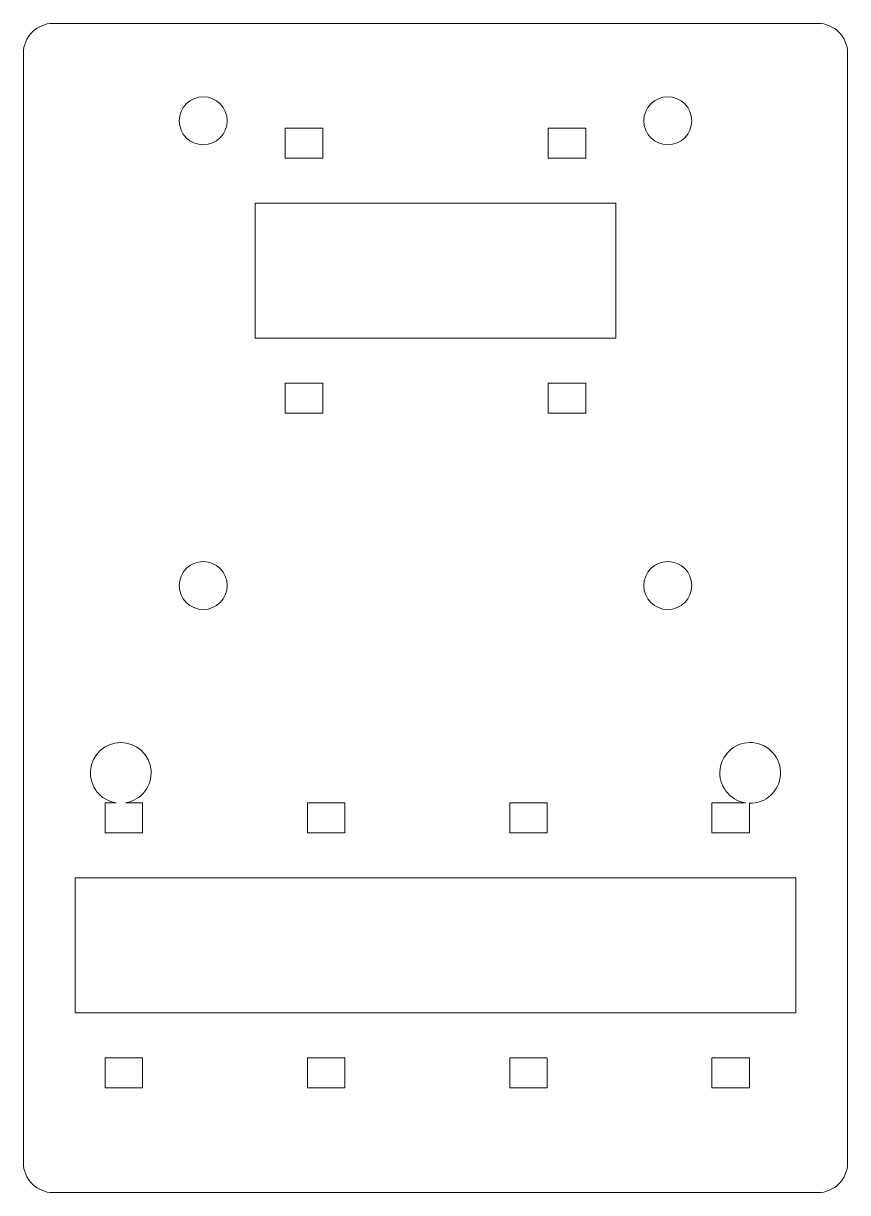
# Model space of a CAD drawing. Header units: millimetres. Extents: x 0 to 55, y 0 to 78.
import ezdxf

# ---------------------------------------------------------------- set-up
doc = ezdxf.new("R2010")
doc.units = ezdxf.units.MM

msp = doc.modelspace()

# ---------------------------------------------------------------- linework, layer by layer
at = {"color": 7, "linetype": 'Continuous', "lineweight": 15}
for p, q in [((53, 78), (2, 78)), ((0, 76), (0, 2)), ((55, 2), (55, 76)), ((19.975, 71), (17.475, 71)), ((17.475, 71), (17.475, 69)), ((19.975, 69), (19.975, 71)), ((37.525, 71), (35.025, 71)), ((35.025, 71), (35.025, 69)), ((37.525, 69), (37.525, 71)), ((17.475, 69), (19.975, 69)), ((35.025, 69), (37.525, 69)), ((39.525, 66), (15.475, 66)), ((15.475, 66), (15.475, 57)), ((39.525, 57), (39.525, 66)), ((15.475, 57), (39.525, 57)), ((19.975, 54), (17.475, 54)), ((17.475, 54), (17.475, 52)), ((19.975, 52), (19.975, 54)), ((37.525, 54), (35.025, 54)), ((35.025, 54), (35.025, 52)), ((37.525, 52), (37.525, 54)), ((17.475, 52), (19.975, 52)), ((35.025, 52), (37.525, 52)), ((6.183, 26), (5.45, 26)), ((5.45, 26), (5.45, 24)), ((7.95, 26), (6.817, 26)), ((7.95, 24), (7.95, 26)), ((18.95, 26), (18.95, 24)), ((21.45, 26), (18.95, 26)), ((21.45, 24), (21.45, 26)), ((34.95, 26), (32.45, 26)), ((32.45, 26), (32.45, 24)), ((34.95, 24), (34.95, 26)), ((48.183, 26), (45.95, 26)), ((45.95, 26), (45.95, 24)), ((48.45, 24), (48.45, 25.976)), ((5.45, 24), (7.95, 24)), ((18.95, 24), (21.45, 24)), ((32.45, 24), (34.95, 24)), ((45.95, 24), (48.45, 24)), ((51.55, 21), (3.45, 21)), ((3.45, 21), (3.45, 12)), ((51.55, 12), (51.55, 21)), ((3.45, 12), (51.55, 12)), ((7.95, 9), (5.45, 9)), ((5.45, 9), (5.45, 7)), ((7.95, 7), (7.95, 9)), ((21.45, 9), (18.95, 9)), ((18.95, 9), (18.95, 7)), ((21.45, 7), (21.45, 9)), ((34.95, 9), (32.45, 9)), ((32.45, 9), (32.45, 7)), ((34.95, 7), (34.95, 9)), ((48.45, 9), (45.95, 9)), ((45.95, 9), (45.95, 7)), ((48.45, 7), (48.45, 9)), ((5.45, 7), (7.95, 7)), ((18.95, 7), (21.45, 7)), ((32.45, 7), (34.95, 7)), ((45.95, 7), (48.45, 7)), ((2, 0), (53, 0))]:
    msp.add_line(p, q, dxfattribs=at)
for centre in [(12, 71.5), (43, 71.5), (12, 40.5), (43, 40.5)]:
    msp.add_circle(centre, 1.6, dxfattribs=at)
for centre, radius, start, end in [((2, 76), 2, 90, 180), ((53, 76), 2, 0, 90), ((6.5, 28), 2.025, 279.01245, 260.98755), ((48.5, 28), 2.025, 268.58515, 260.98755), ((2, 2), 2, 180, 270), ((53, 2), 2, 270, 0)]:
    msp.add_arc(centre, radius, start, end, dxfattribs=at)

doc.saveas('drawing.dxf')
